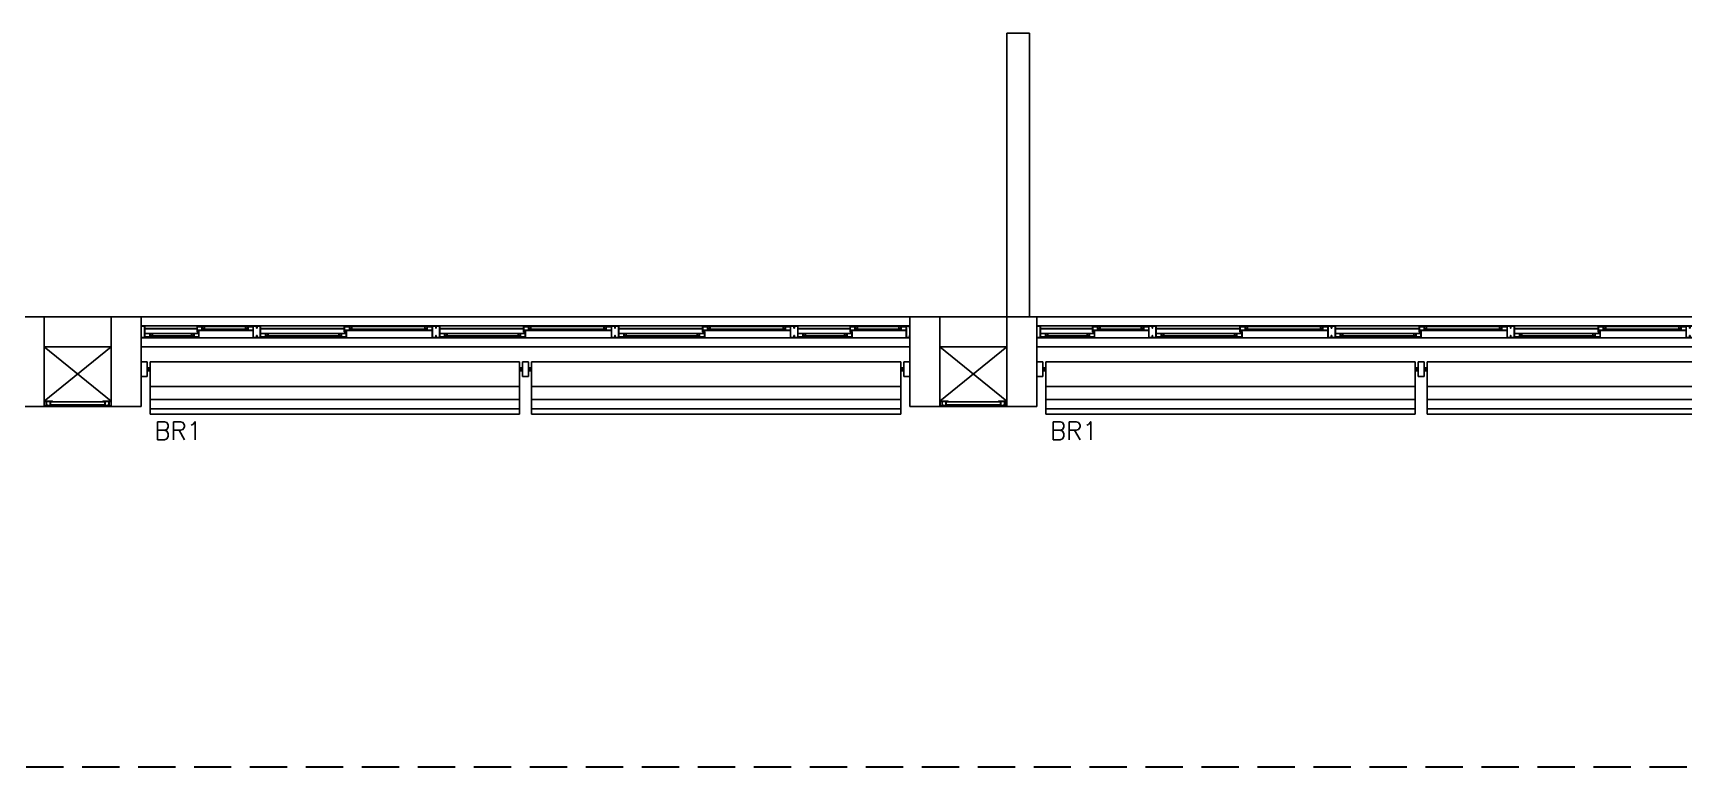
# Model space of a CAD drawing. Header units: millimetres. Extents: x 2128 to 2646, y 1972 to 2207.
# Drawn here: x 2340.74 to 2351.8, y 2124.5 to 2129.41 of the extents above; entities that cross this region are included whole.
import ezdxf

# ---------------------------------------------------------------- set-up
doc = ezdxf.new("R2010")
doc.units = ezdxf.units.MM
doc.linetypes.add('HIDDEN', pattern=[0.375, 0.25, -0.125])
for name, color, linetype in [('AR-ALV', 2, 'Continuous'), ('AR-BRISES', 1, 'Continuous'), ('AR-ESQ', 1, 'Continuous'), ('AR-ESTC', 3, 'Continuous'), ('AR-PEITORIL', 1, 'Continuous'), ('AR-PROJ', 1, 'HIDDEN'), ('BR-LINHAS', 1, 'Continuous'), ('BR-MONTANTE', 242, 'Continuous'), ('BR-PAINEL', 1, 'Continuous'), ('BR-SUPORTE', 1, 'Continuous'), ('BR-TEXTO', 2, 'Continuous'), ('DT-ESQ-BAGUETE-C', 1, 'Continuous'), ('DT-ESQ-BAGUETE-V', 1, 'Continuous'), ('DT-ESQ-CHAPA DOBRADA-V', 1, 'Continuous'), ('DT-ESQ-PERFIL CADEIRA-C', 2, 'Continuous'), ('DT-ESQ-PERFIL CADEIRA-V', 2, 'Continuous'), ('DT-ESQ-PERFIL U SIMPLES-C', 2, 'Continuous'), ('DT-ESQ-PERFIL U-C', 2, 'Continuous'), ('DT-ESQ-PERFIL U-V', 1, 'Continuous'), ('DT-ESQ-VENEZIANA-C', 1, 'Continuous'), ('DT-ESQ-VENEZIANA-V', 1, 'Continuous'), ('DT-ESQ-VIDRO-C', 2, 'Continuous'), ('DT-TXTMOD', 1, 'Continuous'), ('PLAT-CONG', 7, 'Continuous')]:
    doc.layers.add(name, color=color, linetype=linetype)
doc.styles.add('S10', font='simplex.shx', dxfattribs={"height": 0.1})
doc.styles.add('S12', font='simplex.shx', dxfattribs={"width": 1.1, "height": 0.12})

# ---------------------------------------------------------------- blocks, each defined once
blk = doc.blocks.new('A$C34151AAB')
at = {"layer": 'AR-PROJ'}
blk.add_line((29.445, 17.71), (1.732, 17.71), dxfattribs=at)
blk = doc.blocks.new('EF40-P')
at = {"layer": 'DT-ESQ-BAGUETE-C', "ltscale": 0.1}
for points in [[(0.073, -0.125), (0.06, -0.125), (0.06, -0.124), (0.073, -0.124, 0.414214), (0.073, -0.123), (0.073, -0.112, 0.414214), (0.073, -0.112), (0.06, -0.112), (0.06, -0.11), (0.073, -0.11, -0.414214), (0.075, -0.112), (0.075, -0.124, -0.414214)], [(0.339, -0.125), (0.352, -0.125), (0.352, -0.124), (0.34, -0.124, -0.414214), (0.339, -0.123), (0.339, -0.112, -0.414214), (0.34, -0.112), (0.352, -0.112), (0.352, -0.11), (0.339, -0.11, 0.414214), (0.337, -0.112), (0.337, -0.124, 0.414214)], [(0.422, -0.08), (0.409, -0.08), (0.409, -0.079), (0.422, -0.079, 0.414214), (0.422, -0.078), (0.422, -0.067, 0.414214), (0.422, -0.067), (0.409, -0.067), (0.409, -0.065), (0.422, -0.065, -0.414214), (0.424, -0.067), (0.424, -0.079, -0.414214)], [(0.702, -0.08), (0.715, -0.08), (0.715, -0.079), (0.702, -0.079, -0.414214), (0.702, -0.078), (0.702, -0.067, -0.414214), (0.702, -0.067), (0.715, -0.067), (0.715, -0.065), (0.702, -0.065, 0.414214), (0.7, -0.067), (0.7, -0.079, 0.414214)], [(0.848, -0.125), (0.835, -0.125), (0.835, -0.124), (0.848, -0.124, 0.414214), (0.848, -0.123), (0.848, -0.112, 0.414214), (0.848, -0.112), (0.835, -0.112), (0.835, -0.11), (0.848, -0.11, -0.414214), (0.85, -0.112), (0.85, -0.124, -0.414214)], [(1.326, -0.125), (1.34, -0.125), (1.34, -0.124), (1.327, -0.124, -0.414214), (1.326, -0.123), (1.326, -0.112, -0.414214), (1.327, -0.112), (1.34, -0.112), (1.34, -0.11), (1.326, -0.11, 0.414214), (1.325, -0.112), (1.325, -0.124, 0.414214)], [(1.41, -0.08), (1.396, -0.08), (1.396, -0.079), (1.409, -0.079, 0.414214), (1.41, -0.078), (1.41, -0.067, 0.414214), (1.409, -0.067), (1.396, -0.067), (1.396, -0.065), (1.41, -0.065, -0.414214), (1.411, -0.067), (1.411, -0.079, -0.414214)], [(1.901, -0.08), (1.915, -0.08), (1.915, -0.079), (1.902, -0.079, -0.414214), (1.901, -0.078), (1.901, -0.067, -0.414214), (1.902, -0.067), (1.915, -0.067), (1.915, -0.065), (1.901, -0.065, 0.414214), (1.9, -0.067), (1.9, -0.079, 0.414214)], [(2.048, -0.125), (2.035, -0.125), (2.035, -0.124), (2.048, -0.124, 0.414214), (2.048, -0.123), (2.048, -0.112, 0.414214), (2.048, -0.112), (2.035, -0.112), (2.035, -0.11), (2.048, -0.11, -0.414214), (2.05, -0.112), (2.05, -0.124, -0.414214)], [(2.526, -0.125), (2.54, -0.125), (2.54, -0.124), (2.527, -0.124, -0.414214), (2.526, -0.123), (2.526, -0.112, -0.414214), (2.527, -0.112), (2.54, -0.112), (2.54, -0.11), (2.526, -0.11, 0.414214), (2.525, -0.112), (2.525, -0.124, 0.414214)], [(2.61, -0.08), (2.596, -0.08), (2.596, -0.079), (2.609, -0.079, 0.414214), (2.61, -0.078), (2.61, -0.067, 0.414214), (2.609, -0.067), (2.596, -0.067), (2.596, -0.065), (2.61, -0.065, -0.414214), (2.611, -0.067), (2.611, -0.079, -0.414214)], [(3.101, -0.08), (3.115, -0.08), (3.115, -0.079), (3.102, -0.079, -0.414214), (3.101, -0.078), (3.101, -0.067, -0.414214), (3.102, -0.067), (3.115, -0.067), (3.115, -0.065), (3.101, -0.065, 0.414214), (3.1, -0.067), (3.1, -0.079, 0.414214)], [(3.248, -0.125), (3.235, -0.125), (3.235, -0.124), (3.248, -0.124, 0.414214), (3.248, -0.123), (3.248, -0.112, 0.414214), (3.248, -0.112), (3.235, -0.112), (3.235, -0.11), (3.248, -0.11, -0.414214), (3.25, -0.112), (3.25, -0.124, -0.414214)], [(3.726, -0.125), (3.74, -0.125), (3.74, -0.124), (3.727, -0.124, -0.414214), (3.726, -0.123), (3.726, -0.112, -0.414214), (3.727, -0.112), (3.74, -0.112), (3.74, -0.11), (3.726, -0.11, 0.414214), (3.725, -0.112), (3.725, -0.124, 0.414214)], [(3.81, -0.08), (3.796, -0.08), (3.796, -0.079), (3.809, -0.079, 0.414214), (3.81, -0.078), (3.81, -0.067, 0.414214), (3.809, -0.067), (3.796, -0.067), (3.796, -0.065), (3.81, -0.065, -0.414214), (3.811, -0.067), (3.811, -0.079, -0.414214)], [(4.301, -0.08), (4.315, -0.08), (4.315, -0.079), (4.302, -0.079, -0.414214), (4.301, -0.078), (4.301, -0.067, -0.414214), (4.302, -0.067), (4.315, -0.067), (4.315, -0.065), (4.301, -0.065, 0.414214), (4.3, -0.067), (4.3, -0.079, 0.414214)], [(4.448, -0.125), (4.435, -0.125), (4.435, -0.124), (4.448, -0.124, 0.414214), (4.448, -0.123), (4.448, -0.112, 0.414214), (4.448, -0.112), (4.435, -0.112), (4.435, -0.11), (4.448, -0.11, -0.414214), (4.45, -0.112), (4.45, -0.124, -0.414214)], [(4.714, -0.125), (4.727, -0.125), (4.727, -0.124), (4.714, -0.124, -0.414214), (4.714, -0.123), (4.714, -0.112, -0.414214), (4.714, -0.112), (4.727, -0.112), (4.727, -0.11), (4.714, -0.11, 0.414214), (4.712, -0.112), (4.712, -0.124, 0.414214)], [(4.797, -0.08), (4.784, -0.08), (4.784, -0.079), (4.797, -0.079, 0.414214), (4.797, -0.078), (4.797, -0.067, 0.414214), (4.797, -0.067), (4.784, -0.067), (4.784, -0.065), (4.797, -0.065, -0.414214), (4.799, -0.067), (4.799, -0.079, -0.414214)], [(5.076, -0.08), (5.09, -0.08), (5.09, -0.079), (5.077, -0.079, -0.414214), (5.076, -0.078), (5.076, -0.067, -0.414214), (5.077, -0.067), (5.09, -0.067), (5.09, -0.065), (5.076, -0.065, 0.414214), (5.075, -0.067), (5.075, -0.079, 0.414214)]]:
    blk.add_lwpolyline(points, format="xyb", close=True, dxfattribs=at)
at = {"layer": 'DT-ESQ-BAGUETE-V', "ltscale": 0.1}
for p, q in [((0.073, -0.11), (0.339, -0.11)), ((0.422, -0.065), (0.702, -0.065)), ((0.848, -0.11), (1.326, -0.11)), ((1.41, -0.065), (1.901, -0.065)), ((2.048, -0.11), (2.526, -0.11)), ((2.61, -0.065), (3.101, -0.065)), ((3.248, -0.11), (3.726, -0.11)), ((3.81, -0.065), (4.301, -0.065)), ((4.448, -0.11), (4.714, -0.11)), ((4.797, -0.065), (5.076, -0.065))]:
    blk.add_line(p, q, dxfattribs=at)
at = {"layer": 'DT-ESQ-CHAPA DOBRADA-V', "ltscale": 0.1}
for p, q in [((0.025, -0.077), (0.374, -0.077)), ((0.025, -0.08), (0.374, -0.08)), ((0.8, -0.077), (1.361, -0.077)), ((0.8, -0.08), (1.361, -0.08)), ((2, -0.077), (2.561, -0.077)), ((2, -0.08), (2.561, -0.08)), ((3.2, -0.077), (3.761, -0.077)), ((3.2, -0.08), (3.761, -0.08)), ((4.4, -0.077), (4.749, -0.077)), ((4.4, -0.08), (4.749, -0.08))]:
    blk.add_line(p, q, dxfattribs=at)
at = {"layer": 'DT-ESQ-PERFIL CADEIRA-C', "ltscale": 0.1}
for p, q in [((0.376, -0.088), (0.422, -0.088)), ((0.75, -0.088), (0.702, -0.088)), ((1.363, -0.088), (1.41, -0.088)), ((1.95, -0.088), (1.901, -0.088)), ((2.563, -0.088), (2.61, -0.088)), ((3.15, -0.088), (3.101, -0.088)), ((3.763, -0.088), (3.81, -0.088)), ((4.35, -0.088), (4.301, -0.088)), ((4.751, -0.088), (4.797, -0.088)), ((5.125, -0.088), (5.076, -0.088)), ((0.025, -0.134), (0.073, -0.134)), ((0.385, -0.134), (0.339, -0.134)), ((0.8, -0.134), (0.848, -0.134)), ((1.373, -0.134), (1.326, -0.134)), ((2, -0.134), (2.048, -0.134)), ((2.573, -0.134), (2.526, -0.134)), ((3.2, -0.134), (3.248, -0.134)), ((3.773, -0.134), (3.726, -0.134)), ((4.4, -0.134), (4.448, -0.134)), ((4.76, -0.134), (4.714, -0.134))]:
    blk.add_line(p, q, dxfattribs=at)
for points in [[(0.073, -0.135), (0.025, -0.135), (0.025, -0.134), (0.06, -0.134, -0.198912), (0.059, -0.133, -0.198913), (0.059, -0.132), (0.059, -0.112, 0.414214), (0.058, -0.112), (0.025, -0.112), (0.025, -0.11), (0.059, -0.11, -0.414214), (0.06, -0.112), (0.06, -0.124), (0.06, -0.125), (0.06, -0.132), (0.073, -0.132, -1)], [(0.339, -0.132, 1), (0.339, -0.135), (0.385, -0.135, 0.414214), (0.387, -0.133), (0.387, -0.112, 0.414214), (0.385, -0.11), (0.354, -0.11, 0.414214), (0.352, -0.112), (0.352, -0.132)], [(0.422, -0.087, -1), (0.422, -0.09), (0.376, -0.09, -0.414214), (0.374, -0.088), (0.374, -0.067, -0.414214), (0.376, -0.065), (0.407, -0.065, -0.414214), (0.409, -0.067), (0.409, -0.087)], [(0.409, -0.088, -0.198913), (0.408, -0.088, -0.198913), (0.407, -0.087), (0.407, -0.067, 0.414214), (0.407, -0.067), (0.376, -0.067, 0.414214), (0.375, -0.067), (0.375, -0.088, 0.414214), (0.376, -0.088)], [(0.702, -0.09), (0.75, -0.09), (0.75, -0.088), (0.715, -0.088, 0.198912), (0.716, -0.088, 0.198913), (0.716, -0.087), (0.716, -0.067, -0.414214), (0.717, -0.067), (0.75, -0.067), (0.75, -0.065), (0.716, -0.065, 0.414214), (0.715, -0.067), (0.715, -0.079), (0.715, -0.08), (0.715, -0.087), (0.702, -0.087, 1)], [(0.848, -0.135), (0.8, -0.135), (0.8, -0.134), (0.835, -0.134, -0.198912), (0.834, -0.133, -0.198913), (0.833, -0.132), (0.833, -0.112, 0.414214), (0.833, -0.112), (0.8, -0.112), (0.8, -0.11), (0.833, -0.11, -0.414214), (0.835, -0.112), (0.835, -0.124), (0.835, -0.125), (0.835, -0.132), (0.848, -0.132, -1)], [(1.326, -0.132, 1), (1.326, -0.135), (1.373, -0.135, 0.414214), (1.375, -0.133), (1.375, -0.112, 0.414214), (1.373, -0.11), (1.341, -0.11, 0.414214), (1.34, -0.112), (1.34, -0.132)], [(1.41, -0.087, -1), (1.41, -0.09), (1.363, -0.09, -0.414214), (1.361, -0.088), (1.361, -0.067, -0.414214), (1.363, -0.065), (1.395, -0.065, -0.414214), (1.396, -0.067), (1.396, -0.087)], [(1.396, -0.088, -0.198913), (1.395, -0.088, -0.198913), (1.395, -0.087), (1.395, -0.067, 0.414214), (1.394, -0.067), (1.363, -0.067, 0.414214), (1.363, -0.067), (1.363, -0.088, 0.414214), (1.363, -0.088)], [(1.901, -0.09), (1.95, -0.09), (1.95, -0.088), (1.915, -0.088, 0.198912), (1.916, -0.088, 0.198913), (1.916, -0.087), (1.916, -0.067, -0.414214), (1.917, -0.067), (1.95, -0.067), (1.95, -0.065), (1.916, -0.065, 0.414214), (1.915, -0.067), (1.915, -0.079), (1.915, -0.08), (1.915, -0.087), (1.901, -0.087, 1)], [(2.048, -0.135), (2, -0.135), (2, -0.134), (2.035, -0.134, -0.198912), (2.034, -0.133, -0.198913), (2.033, -0.132), (2.033, -0.112, 0.414214), (2.033, -0.112), (2, -0.112), (2, -0.11), (2.033, -0.11, -0.414214), (2.035, -0.112), (2.035, -0.124), (2.035, -0.125), (2.035, -0.132), (2.048, -0.132, -1)], [(2.526, -0.132, 1), (2.526, -0.135), (2.573, -0.135, 0.414214), (2.575, -0.133), (2.575, -0.112, 0.414214), (2.573, -0.11), (2.541, -0.11, 0.414214), (2.54, -0.112), (2.54, -0.132)], [(2.61, -0.087, -1), (2.61, -0.09), (2.563, -0.09, -0.414214), (2.561, -0.088), (2.561, -0.067, -0.414214), (2.563, -0.065), (2.595, -0.065, -0.414214), (2.596, -0.067), (2.596, -0.087)], [(2.596, -0.088, -0.198913), (2.595, -0.088, -0.198913), (2.595, -0.087), (2.595, -0.067, 0.414214), (2.594, -0.067), (2.563, -0.067, 0.414214), (2.563, -0.067), (2.563, -0.088, 0.414214), (2.563, -0.088)], [(3.101, -0.09), (3.15, -0.09), (3.15, -0.088), (3.115, -0.088, 0.198912), (3.116, -0.088, 0.198913), (3.116, -0.087), (3.116, -0.067, -0.414214), (3.117, -0.067), (3.15, -0.067), (3.15, -0.065), (3.116, -0.065, 0.414214), (3.115, -0.067), (3.115, -0.079), (3.115, -0.08), (3.115, -0.087), (3.101, -0.087, 1)], [(3.248, -0.135), (3.2, -0.135), (3.2, -0.134), (3.235, -0.134, -0.198912), (3.234, -0.133, -0.198913), (3.233, -0.132), (3.233, -0.112, 0.414214), (3.233, -0.112), (3.2, -0.112), (3.2, -0.11), (3.233, -0.11, -0.414214), (3.235, -0.112), (3.235, -0.124), (3.235, -0.125), (3.235, -0.132), (3.248, -0.132, -1)], [(3.726, -0.132, 1), (3.726, -0.135), (3.773, -0.135, 0.414214), (3.775, -0.133), (3.775, -0.112, 0.414214), (3.773, -0.11), (3.741, -0.11, 0.414214), (3.74, -0.112), (3.74, -0.132)], [(3.81, -0.087, -1), (3.81, -0.09), (3.763, -0.09, -0.414214), (3.761, -0.088), (3.761, -0.067, -0.414214), (3.763, -0.065), (3.795, -0.065, -0.414214), (3.796, -0.067), (3.796, -0.087)], [(3.796, -0.088, -0.198913), (3.795, -0.088, -0.198913), (3.795, -0.087), (3.795, -0.067, 0.414214), (3.794, -0.067), (3.763, -0.067, 0.414214), (3.763, -0.067), (3.763, -0.088, 0.414214), (3.763, -0.088)], [(4.301, -0.09), (4.35, -0.09), (4.35, -0.088), (4.315, -0.088, 0.198912), (4.316, -0.088, 0.198913), (4.316, -0.087), (4.316, -0.067, -0.414214), (4.317, -0.067), (4.35, -0.067), (4.35, -0.065), (4.316, -0.065, 0.414214), (4.315, -0.067), (4.315, -0.079), (4.315, -0.08), (4.315, -0.087), (4.301, -0.087, 1)], [(4.448, -0.135), (4.4, -0.135), (4.4, -0.134), (4.435, -0.134, -0.198912), (4.434, -0.133, -0.198913), (4.433, -0.132), (4.433, -0.112, 0.414214), (4.433, -0.112), (4.4, -0.112), (4.4, -0.11), (4.433, -0.11, -0.414214), (4.435, -0.112), (4.435, -0.124), (4.435, -0.125), (4.435, -0.132), (4.448, -0.132, -1)], [(4.714, -0.132, 1), (4.714, -0.135), (4.76, -0.135, 0.414214), (4.762, -0.133), (4.762, -0.112, 0.414214), (4.76, -0.11), (4.729, -0.11, 0.414214), (4.727, -0.112), (4.727, -0.132)], [(4.797, -0.087, -1), (4.797, -0.09), (4.751, -0.09, -0.414214), (4.749, -0.088), (4.749, -0.067, -0.414214), (4.751, -0.065), (4.782, -0.065, -0.414214), (4.784, -0.067), (4.784, -0.087)], [(4.784, -0.088, -0.198913), (4.783, -0.088, -0.198913), (4.782, -0.087), (4.782, -0.067, 0.414214), (4.782, -0.067), (4.751, -0.067, 0.414214), (4.75, -0.067), (4.75, -0.088, 0.414214), (4.751, -0.088)], [(5.076, -0.09), (5.125, -0.09), (5.125, -0.088), (5.09, -0.088, 0.198912), (5.091, -0.088, 0.198913), (5.091, -0.087), (5.091, -0.067, -0.414214), (5.092, -0.067), (5.125, -0.067), (5.125, -0.065), (5.091, -0.065, 0.414214), (5.09, -0.067), (5.09, -0.079), (5.09, -0.08), (5.09, -0.087), (5.076, -0.087, 1)], [(0.352, -0.134, 0.198913), (0.354, -0.133, 0.198913), (0.354, -0.132), (0.354, -0.112, -0.414214), (0.354, -0.112), (0.385, -0.112, -0.414214), (0.386, -0.112), (0.386, -0.133, -0.414214), (0.385, -0.134)], [(1.34, -0.134, 0.198913), (1.341, -0.133, 0.198913), (1.341, -0.132), (1.341, -0.112, -0.414214), (1.342, -0.112), (1.373, -0.112, -0.414214), (1.373, -0.112), (1.373, -0.133, -0.414214), (1.373, -0.134)], [(2.54, -0.134, 0.198913), (2.541, -0.133, 0.198913), (2.541, -0.132), (2.541, -0.112, -0.414214), (2.542, -0.112), (2.573, -0.112, -0.414214), (2.573, -0.112), (2.573, -0.133, -0.414214), (2.573, -0.134)], [(3.74, -0.134, 0.198913), (3.741, -0.133, 0.198913), (3.741, -0.132), (3.741, -0.112, -0.414214), (3.742, -0.112), (3.773, -0.112, -0.414214), (3.773, -0.112), (3.773, -0.133, -0.414214), (3.773, -0.134)], [(4.727, -0.134, 0.198913), (4.729, -0.133, 0.198913), (4.729, -0.132), (4.729, -0.112, -0.414214), (4.729, -0.112), (4.76, -0.112, -0.414214), (4.761, -0.112), (4.761, -0.133, -0.414214), (4.76, -0.134)]]:
    blk.add_lwpolyline(points, format="xyb", close=True, dxfattribs=at)
at = {"layer": 'DT-ESQ-PERFIL CADEIRA-V', "ltscale": 0.1}
for p, q in [((0.407, -0.09), (0.702, -0.09)), ((1.395, -0.09), (1.901, -0.09)), ((2.595, -0.09), (3.101, -0.09)), ((3.795, -0.09), (4.301, -0.09)), ((4.782, -0.09), (5.076, -0.09)), ((0.073, -0.135), (0.339, -0.135)), ((0.848, -0.135), (1.326, -0.135)), ((2.048, -0.135), (2.526, -0.135)), ((3.248, -0.135), (3.726, -0.135)), ((4.448, -0.135), (4.714, -0.135))]:
    blk.add_line(p, q, dxfattribs=at)
at = {"layer": 'DT-ESQ-PERFIL U SIMPLES-C', "ltscale": 0.1}
for points in [[(0.376, -0.102), (0.384, -0.102), (0.384, -0.1), (0.376, -0.1, -0.414214), (0.375, -0.1), (0.375, -0.092, -0.414214), (0.376, -0.091), (0.384, -0.091), (0.384, -0.09), (0.376, -0.09, 0.414214), (0.374, -0.092), (0.374, -0.1, 0.414214)], [(0.385, -0.098), (0.377, -0.098), (0.377, -0.1), (0.385, -0.1, -0.414214), (0.386, -0.1), (0.386, -0.108, -0.414214), (0.385, -0.109), (0.377, -0.109), (0.377, -0.11), (0.385, -0.11, 0.414214), (0.387, -0.108), (0.387, -0.1, 0.414214)], [(1.363, -0.102), (1.371, -0.102), (1.371, -0.1), (1.363, -0.1, -0.414214), (1.363, -0.1), (1.363, -0.092, -0.414214), (1.363, -0.091), (1.371, -0.091), (1.371, -0.09), (1.363, -0.09, 0.414214), (1.361, -0.092), (1.361, -0.1, 0.414214)], [(1.373, -0.098), (1.365, -0.098), (1.365, -0.1), (1.373, -0.1, -0.414214), (1.373, -0.1), (1.373, -0.108, -0.414214), (1.373, -0.109), (1.365, -0.109), (1.365, -0.11), (1.373, -0.11, 0.414214), (1.375, -0.108), (1.375, -0.1, 0.414214)], [(2.563, -0.102), (2.571, -0.102), (2.571, -0.1), (2.563, -0.1, -0.414214), (2.563, -0.1), (2.563, -0.092, -0.414214), (2.563, -0.091), (2.571, -0.091), (2.571, -0.09), (2.563, -0.09, 0.414214), (2.561, -0.092), (2.561, -0.1, 0.414214)], [(2.573, -0.098), (2.565, -0.098), (2.565, -0.1), (2.573, -0.1, -0.414214), (2.573, -0.1), (2.573, -0.108, -0.414214), (2.573, -0.109), (2.565, -0.109), (2.565, -0.11), (2.573, -0.11, 0.414214), (2.575, -0.108), (2.575, -0.1, 0.414214)], [(3.763, -0.102), (3.771, -0.102), (3.771, -0.1), (3.763, -0.1, -0.414214), (3.763, -0.1), (3.763, -0.092, -0.414214), (3.763, -0.091), (3.771, -0.091), (3.771, -0.09), (3.763, -0.09, 0.414214), (3.761, -0.092), (3.761, -0.1, 0.414214)], [(3.773, -0.098), (3.765, -0.098), (3.765, -0.1), (3.773, -0.1, -0.414214), (3.773, -0.1), (3.773, -0.108, -0.414214), (3.773, -0.109), (3.765, -0.109), (3.765, -0.11), (3.773, -0.11, 0.414214), (3.775, -0.108), (3.775, -0.1, 0.414214)], [(4.751, -0.102), (4.759, -0.102), (4.759, -0.1), (4.751, -0.1, -0.414214), (4.75, -0.1), (4.75, -0.092, -0.414214), (4.751, -0.091), (4.759, -0.091), (4.759, -0.09), (4.751, -0.09, 0.414214), (4.749, -0.092), (4.749, -0.1, 0.414214)], [(4.76, -0.098), (4.752, -0.098), (4.752, -0.1), (4.76, -0.1, -0.414214), (4.761, -0.1), (4.761, -0.108, -0.414214), (4.76, -0.109), (4.752, -0.109), (4.752, -0.11), (4.76, -0.11, 0.414214), (4.762, -0.108), (4.762, -0.1, 0.414214)]]:
    blk.add_lwpolyline(points, format="xyb", close=True, dxfattribs=at)
at = {"layer": 'DT-ESQ-PERFIL U-C', "ltscale": 0.1}
for points in [[(0, -0.062, -0.414214), (0.001, -0.06), (0.023, -0.06, -0.414214), (0.025, -0.062), (0.025, -0.139, -0.414214), (0.023, -0.14), (0.001, -0.14, -0.414214), (0, -0.139), (0, -0.125), (0.001, -0.125), (0.001, -0.138, 0.414214), (0.002, -0.139), (0.023, -0.139, 0.414214), (0.023, -0.138), (0.023, -0.062, 0.414214), (0.023, -0.062), (0.002, -0.062, 0.414214), (0.001, -0.062), (0.001, -0.075), (0, -0.075)], [(0.775, -0.062, 0.414214), (0.773, -0.06), (0.751, -0.06, 0.414214), (0.75, -0.062), (0.75, -0.139, 0.414214), (0.751, -0.14), (0.773, -0.14, 0.414214), (0.775, -0.139), (0.775, -0.125), (0.773, -0.125), (0.773, -0.138, -0.414214), (0.773, -0.139), (0.752, -0.139, -0.414214), (0.751, -0.138), (0.751, -0.062, -0.414214), (0.752, -0.062), (0.773, -0.062, -0.414214), (0.773, -0.062), (0.773, -0.075), (0.775, -0.075)], [(0.775, -0.062, -0.414214), (0.776, -0.06), (0.798, -0.06, -0.414214), (0.8, -0.062), (0.8, -0.139, -0.414214), (0.798, -0.14), (0.776, -0.14, -0.414214), (0.775, -0.139), (0.775, -0.125), (0.776, -0.125), (0.776, -0.138, 0.414214), (0.777, -0.139), (0.798, -0.139, 0.414214), (0.798, -0.138), (0.798, -0.062, 0.414214), (0.798, -0.062), (0.777, -0.062, 0.414214), (0.776, -0.062), (0.776, -0.075), (0.775, -0.075)], [(1.975, -0.062, 0.414214), (1.973, -0.06), (1.951, -0.06, 0.414214), (1.95, -0.062), (1.95, -0.139, 0.414214), (1.951, -0.14), (1.973, -0.14, 0.414214), (1.975, -0.139), (1.975, -0.125), (1.973, -0.125), (1.973, -0.138, -0.414214), (1.973, -0.139), (1.952, -0.139, -0.414214), (1.951, -0.138), (1.951, -0.062, -0.414214), (1.952, -0.062), (1.973, -0.062, -0.414214), (1.973, -0.062), (1.973, -0.075), (1.975, -0.075)], [(1.975, -0.062, -0.414214), (1.976, -0.06), (1.998, -0.06, -0.414214), (2, -0.062), (2, -0.139, -0.414214), (1.998, -0.14), (1.976, -0.14, -0.414214), (1.975, -0.139), (1.975, -0.125), (1.976, -0.125), (1.976, -0.138, 0.414214), (1.977, -0.139), (1.998, -0.139, 0.414214), (1.998, -0.138), (1.998, -0.062, 0.414214), (1.998, -0.062), (1.977, -0.062, 0.414214), (1.976, -0.062), (1.976, -0.075), (1.975, -0.075)], [(3.175, -0.062, 0.414214), (3.173, -0.06), (3.151, -0.06, 0.414214), (3.15, -0.062), (3.15, -0.139, 0.414214), (3.151, -0.14), (3.173, -0.14, 0.414214), (3.175, -0.139), (3.175, -0.125), (3.173, -0.125), (3.173, -0.138, -0.414214), (3.173, -0.139), (3.152, -0.139, -0.414214), (3.151, -0.138), (3.151, -0.062, -0.414214), (3.152, -0.062), (3.173, -0.062, -0.414214), (3.173, -0.062), (3.173, -0.075), (3.175, -0.075)], [(3.175, -0.062, -0.414214), (3.176, -0.06), (3.198, -0.06, -0.414214), (3.2, -0.062), (3.2, -0.139, -0.414214), (3.198, -0.14), (3.176, -0.14, -0.414214), (3.175, -0.139), (3.175, -0.125), (3.176, -0.125), (3.176, -0.138, 0.414214), (3.177, -0.139), (3.198, -0.139, 0.414214), (3.198, -0.138), (3.198, -0.062, 0.414214), (3.198, -0.062), (3.177, -0.062, 0.414214), (3.176, -0.062), (3.176, -0.075), (3.175, -0.075)], [(4.375, -0.062, 0.414214), (4.373, -0.06), (4.351, -0.06, 0.414214), (4.35, -0.062), (4.35, -0.139, 0.414214), (4.351, -0.14), (4.373, -0.14, 0.414214), (4.375, -0.139), (4.375, -0.125), (4.373, -0.125), (4.373, -0.138, -0.414214), (4.373, -0.139), (4.352, -0.139, -0.414214), (4.351, -0.138), (4.351, -0.062, -0.414214), (4.352, -0.062), (4.373, -0.062, -0.414214), (4.373, -0.062), (4.373, -0.075), (4.375, -0.075)], [(4.375, -0.062, -0.414214), (4.376, -0.06), (4.398, -0.06, -0.414214), (4.4, -0.062), (4.4, -0.139, -0.414214), (4.398, -0.14), (4.376, -0.14, -0.414214), (4.375, -0.139), (4.375, -0.125), (4.376, -0.125), (4.376, -0.138, 0.414214), (4.377, -0.139), (4.398, -0.139, 0.414214), (4.398, -0.138), (4.398, -0.062, 0.414214), (4.398, -0.062), (4.377, -0.062, 0.414214), (4.376, -0.062), (4.376, -0.075), (4.375, -0.075)], [(5.15, -0.062, 0.414214), (5.148, -0.06), (5.126, -0.06, 0.414214), (5.125, -0.062), (5.125, -0.139, 0.414214), (5.126, -0.14), (5.148, -0.14, 0.414214), (5.15, -0.139), (5.15, -0.125), (5.148, -0.125), (5.148, -0.138, -0.414214), (5.148, -0.139), (5.127, -0.139, -0.414214), (5.126, -0.138), (5.126, -0.062, -0.414214), (5.127, -0.062), (5.148, -0.062, -0.414214), (5.148, -0.062), (5.148, -0.075), (5.15, -0.075)]]:
    blk.add_lwpolyline(points, format="xyb", close=True, dxfattribs=at)
at = {"layer": 'DT-ESQ-PERFIL U-V', "ltscale": 0.1}
for p, q in [((0.023, -0.06), (0.751, -0.06)), ((0.798, -0.06), (1.951, -0.06)), ((1.998, -0.06), (3.151, -0.06)), ((3.198, -0.06), (4.351, -0.06)), ((4.398, -0.06), (5.126, -0.06)), ((0.023, -0.14), (0.751, -0.14)), ((0.798, -0.14), (1.951, -0.14)), ((1.998, -0.14), (3.151, -0.14)), ((3.198, -0.14), (4.351, -0.14)), ((4.398, -0.14), (5.126, -0.14))]:
    blk.add_line(p, q, dxfattribs=at)
at = {"layer": 'DT-ESQ-VIDRO-C', "ltscale": 0.1}
for points in [[(0.713, -0.085), (0.713, -0.082), (0.412, -0.082), (0.412, -0.085)], [(1.912, -0.085), (1.912, -0.082), (1.399, -0.082), (1.399, -0.085)], [(3.112, -0.085), (3.112, -0.082), (2.599, -0.082), (2.599, -0.085)], [(4.312, -0.085), (4.312, -0.082), (3.799, -0.082), (3.799, -0.085)], [(5.087, -0.085), (5.087, -0.082), (4.786, -0.082), (4.786, -0.085)], [(0.063, -0.13), (0.063, -0.127), (0.349, -0.127), (0.349, -0.13)], [(0.838, -0.13), (0.838, -0.127), (1.337, -0.127), (1.337, -0.13)], [(2.038, -0.13), (2.038, -0.127), (2.537, -0.127), (2.537, -0.13)], [(3.238, -0.13), (3.238, -0.127), (3.737, -0.127), (3.737, -0.13)], [(4.438, -0.13), (4.438, -0.127), (4.724, -0.127), (4.724, -0.13)]]:
    blk.add_lwpolyline(points, close=True, dxfattribs=at)
at = {"layer": 'DT-TXTMOD', "ltscale": 0.1, "style": 'S10', "flags": 3}
for tag, p in [('M01', (0.025, -0.28)), ('M02', (0.325, -0.28)), ('M03', (0.627, -0.28)), ('M04', (0.929, -0.28)), ('M05', (1.231, -0.28)), ('M06', (1.532, -0.28)), ('M07', (1.834, -0.28)), ('M08', (2.136, -0.28)), ('M09', (2.438, -0.28)), ('M10', (2.739, -0.28)), ('M11', (3.041, -0.28)), ('M12', (3.343, -0.28)), ('M13', (3.645, -0.28)), ('M14', (3.946, -0.28)), ('M15', (4.248, -0.28)), ('M16', (4.55, -0.28)), ('M17', (4.852, -0.28))]:
    blk.add_attdef(tag, p, '', height=0.1, dxfattribs=at)
blk = doc.blocks.new('BR-MODULO1')
at = {"layer": 'BR-LINHAS'}
for p, q in [((0.06, -0.265), (2.535, -0.265)), ((2.615, -0.265), (5.09, -0.265)), ((0.06, -0.352), (2.535, -0.352)), ((0.06, -0.415), (2.535, -0.415)), ((2.615, -0.352), (5.09, -0.352)), ((2.615, -0.415), (5.09, -0.415))]:
    blk.add_line(p, q, dxfattribs=at)
at = {"layer": 'BR-MONTANTE'}
for p, q in [((0, -0.1), (0, -0.2)), ((0, -0.1), (0.04, -0.1)), ((0.04, -0.1), (0.04, -0.2)), ((2.555, -0.1), (2.595, -0.1)), ((2.555, -0.1), (2.555, -0.2)), ((2.595, -0.1), (2.595, -0.2)), ((5.11, -0.1), (5.11, -0.2)), ((5.11, -0.1), (5.15, -0.1)), ((5.15, -0.1), (5.15, -0.2)), ((0, -0.2), (0.04, -0.2)), ((2.555, -0.2), (2.595, -0.2)), ((5.11, -0.2), (5.15, -0.2))]:
    blk.add_line(p, q, dxfattribs=at)
at = {"layer": 'BR-PAINEL'}
for p, q in [((0.06, -0.1), (2.535, -0.1)), ((0.06, -0.1), (0.06, -0.45)), ((2.535, -0.1), (2.535, -0.45)), ((2.615, -0.1), (2.615, -0.45)), ((2.615, -0.1), (5.09, -0.1)), ((5.09, -0.1), (5.09, -0.45)), ((0.06, -0.45), (2.535, -0.45)), ((2.615, -0.45), (5.09, -0.45))]:
    blk.add_line(p, q, dxfattribs=at)
at = {"layer": 'BR-SUPORTE'}
for p, q in [((0.04, -0.14), (0.06, -0.14)), ((0.04, -0.16), (0.06, -0.16)), ((0.05, -0.14), (0.05, -0.16)), ((2.535, -0.14), (2.555, -0.14)), ((2.535, -0.16), (2.555, -0.16)), ((2.545, -0.14), (2.545, -0.16)), ((2.615, -0.14), (2.595, -0.14)), ((2.615, -0.16), (2.595, -0.16)), ((2.605, -0.14), (2.605, -0.16)), ((5.09, -0.14), (5.11, -0.14)), ((5.09, -0.16), (5.11, -0.16)), ((5.1, -0.14), (5.1, -0.16))]:
    blk.add_line(p, q, dxfattribs=at)
blk = doc.blocks.new('A$C201E7DEE')
at = {"layer": 'AR-PROJ'}
blk.add_line((29.445, 18.29), (1.732, 18.29), dxfattribs=at)
blk = doc.blocks.new('EF01C-P')
at = {"layer": 'DT-ESQ-BAGUETE-C', "ltscale": 0.1}
for points in [[(0.002, 0.035), (0.015, 0.035), (0.015, 0.033), (0.002, 0.033), (0.002, 0.005), (0.015, 0.005), (0.015, 0.004), (0.002, 0.004, -0.414214), (0, 0.005), (0, 0.033, -0.414214)], [(0.448, 0.035), (0.435, 0.035), (0.435, 0.033), (0.448, 0.033), (0.448, 0.005), (0.435, 0.005), (0.435, 0.004), (0.448, 0.004, 0.414214), (0.45, 0.005), (0.45, 0.033, 0.414214)]]:
    blk.add_lwpolyline(points, format="xyb", close=True, dxfattribs=at)
at = {"layer": 'DT-ESQ-PERFIL CADEIRA-C', "ltscale": 0.1}
for points in [[(0.01, 0.002), (0.01, 0.003), (0.002, 0.003, 1), (0.002, 0), (0.015, 0, 0.414214), (0.016, 0.002), (0.016, 0.033), (0.043, 0.033)], [(0.043, 0.006), (0.018, 0.006), (0.018, 0.016), (0.016, 0.016), (0.016, 0.006, 0.414214), (0.018, 0.005), (0.043, 0.005), (0.056, 0.005, 1), (0.056, 0.008), (0.043, 0.008), (0.043, 0.02), (0.043, 0.032), (0.056, 0.032, 1), (0.056, 0.035), (0.043, 0.035), (0.016, 0.035, 0.414214), (0.015, 0.033), (0.015, 0.002), (0.002, 0.002)], [(0.041, 0.02), (0.041, 0.032, -0.414214), (0.043, 0.033), (0.056, 0.033)], [(0.041, 0.02), (0.041, 0.008, 0.414214), (0.043, 0.006), (0.056, 0.006)], [(0.407, 0.006), (0.432, 0.006), (0.432, 0.016), (0.433, 0.016), (0.433, 0.006, -0.414214), (0.432, 0.005), (0.407, 0.005), (0.394, 0.005, -1), (0.394, 0.008), (0.407, 0.008), (0.407, 0.02), (0.407, 0.032), (0.394, 0.032, -1), (0.394, 0.035), (0.407, 0.035), (0.433, 0.035, -0.414214), (0.435, 0.033), (0.435, 0.002), (0.448, 0.002)], [(0.408, 0.02), (0.408, 0.032, 0.414214), (0.407, 0.033), (0.394, 0.033)], [(0.408, 0.02), (0.408, 0.008, -0.414214), (0.407, 0.006), (0.394, 0.006)], [(0.44, 0.002), (0.44, 0.003), (0.448, 0.003, -1), (0.448, 0), (0.435, 0, -0.414214), (0.433, 0.002), (0.433, 0.033), (0.407, 0.033)]]:
    blk.add_lwpolyline(points, format="xyb", dxfattribs=at)
at = {"layer": 'DT-ESQ-PERFIL CADEIRA-V', "ltscale": 0.1}
blk.add_line((0.015, 0), (0.435, 0), dxfattribs=at)
at = {"layer": 'DT-ESQ-VENEZIANA-C', "ltscale": 0.1}
for p, q in [((0.043, 0.011), (0.407, 0.011)), ((0.043, 0.009), (0.407, 0.009))]:
    blk.add_line(p, q, dxfattribs=at)
at = {"layer": 'DT-ESQ-VENEZIANA-V', "ltscale": 0.1}
blk.add_line((0.043, 0.031), (0.407, 0.031), dxfattribs=at)
at = {"layer": 'DT-TXTMOD', "ltscale": 0.1, "style": 'S10', "flags": 3}
blk.add_attdef('EF01C', (0.021, -0.14), '', height=0.1, dxfattribs=at)
blk = doc.blocks.new('A$C527D507D')
at = {"layer": 'AR-PROJ'}
blk.add_line((29.445, 42), (1.732, 42), dxfattribs=at)

msp = doc.modelspace()

# ---------------------------------------------------------------- linework, layer by layer
at = {"layer": 'AR-ALV'}
for p, q in [((2347.261, 2127.515), (2347.261, 2129.415)), ((2347.411, 2129.415), (2347.261, 2129.415)), ((2347.411, 2127.515), (2347.411, 2129.415)), ((2340.811, 2127.515), (2341.261, 2127.515)), ((2346.811, 2127.515), (2347.261, 2127.515)), ((2340.811, 2127.315), (2341.261, 2127.315)), ((2346.811, 2127.315), (2347.261, 2127.315))]:
    msp.add_line(p, q, dxfattribs=at)
at = {"layer": 'AR-ESQ'}
for p, q in [((2341.261, 2126.95), (2340.811, 2127.315)), ((2340.812, 2126.95), (2341.261, 2127.315)), ((2347.261, 2126.95), (2346.811, 2127.315)), ((2346.812, 2126.95), (2347.261, 2127.315))]:
    msp.add_line(p, q, dxfattribs=at)
at = {"layer": 'AR-ESTC'}
for p, q in [((2340.811, 2127.515), (2340.611, 2127.515)), ((2340.811, 2126.915), (2340.811, 2127.515)), ((2341.261, 2127.515), (2341.461, 2127.515)), ((2341.261, 2126.915), (2341.261, 2127.515)), ((2341.461, 2127.515), (2341.461, 2126.915)), ((2346.811, 2127.515), (2346.611, 2127.515)), ((2346.611, 2127.515), (2346.611, 2126.915)), ((2346.811, 2126.915), (2346.811, 2127.515)), ((2347.261, 2127.515), (2347.461, 2127.515)), ((2347.261, 2126.915), (2347.261, 2127.515)), ((2347.461, 2127.515), (2347.461, 2126.915)), ((2340.611, 2126.915), (2340.811, 2126.915)), ((2341.461, 2126.915), (2341.261, 2126.915)), ((2346.611, 2126.915), (2346.811, 2126.915)), ((2347.461, 2126.915), (2347.261, 2126.915))]:
    msp.add_line(p, q, dxfattribs=at)
at = {"layer": 'AR-PEITORIL'}
for p, q in [((2341.461, 2127.515), (2346.611, 2127.515)), ((2347.461, 2127.515), (2352.611, 2127.515)), ((2341.461, 2127.315), (2346.611, 2127.315)), ((2347.461, 2127.315), (2352.611, 2127.315))]:
    msp.add_line(p, q, dxfattribs=at)

# ---------------------------------------------------------------- block references
at = {"layer": 'AR-BRISES'}
ref = msp.add_blockref('BR-MODULO1', (2341.461, 2127.315), dxfattribs=at)
ref.add_attrib('BR', 'BR1', (2341.55, 2126.693), dxfattribs={"layer": 'BR-TEXTO', "height": 0.12, "style": 'S12'})
ref = msp.add_blockref('BR-MODULO1', (2347.461, 2127.315), dxfattribs=at)
ref.add_attrib('BR', 'BR1', (2347.55, 2126.693), dxfattribs={"layer": 'BR-TEXTO', "height": 0.12, "style": 'S12'})
at = {"layer": 'AR-ESQ'}
for name, p in [('EF40-P', (2341.461, 2127.515)), ('EF40-P', (2347.461, 2127.515)), ('EF01C-P', (2340.811, 2126.915)), ('EF01C-P', (2346.811, 2126.915))]:
    msp.add_blockref(name, p, dxfattribs=at)
at = {"layer": 'PLAT-CONG'}
for name, p in [('A$C34151AAB', (2330.995, 2106.793)), ('A$C201E7DEE', (2330.995, 2106.212)), ('A$C527D507D', (2330.995, 2082.503))]:
    msp.add_blockref(name, p, dxfattribs=at)

doc.saveas('drawing.dxf')
